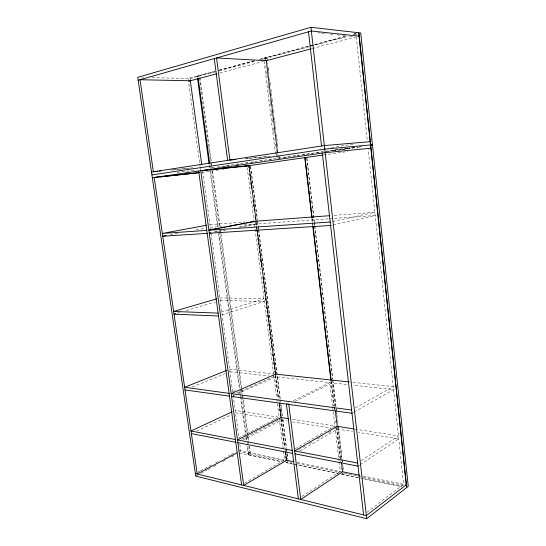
<?xml version="1.0" encoding="UTF-8"?>
<svg xmlns="http://www.w3.org/2000/svg" width="546" height="546" viewBox="0 0 546 546"><rect width="100%" height="100%" fill="white"/><g stroke="black" fill="none" stroke-linecap="round" stroke-linejoin="round"><path stroke-width="0.41" stroke-dasharray="2.73 2.05" d="M366.926 512.373L403.576 484.268L368.202 149.454M358.033 466.161L359.439 465.219M360.142 464.748L398.778 438.827L358.531 432.418M361.193 460.681L398.471 435.899L354.852 429.088M343.516 473.027L341.892 474.112L339.421 473.594M301.918 496.546L340.233 471.294L339.141 462.005M286.343 462.585L288.022 461.602M288.247 461.65L286.575 462.633L338.595 473.423M244.526 483.217L284.582 459.903L277.231 402.457M300.157 450.86L337.565 429.081L352.661 431.483M298.505 449.979L302.177 447.857M302.914 447.427L305.112 446.15M309.521 443.598L311.725 442.321M317.601 438.923L322.741 435.947M328.617 432.541L331.558 430.842M295.202 448.764L334.91 425.969L292.096 419.28M351.999 413.261L353.46 412.435M354.19 412.018L393.577 389.612L352.969 385.169M355.35 407.964L393.263 386.629L349.263 381.954M247.584 436.158L249.966 453.91L248.266 454.832L247.017 445.536M246.492 437.087L248.874 454.811L250.573 453.89L283.859 460.742M195.721 476.078L197.973 474.883M200.969 473.286L206.961 470.099M207.712 469.697L210.708 468.099M213.704 466.509L215.957 465.308M222.7 461.718L224.945 460.524M231.688 456.934L233.941 455.733M197.604 472.338L199.85 471.15M200.6 470.754L212.606 464.414M215.602 462.824L220.106 460.449M223.853 458.463L230.603 454.9M231.354 454.504L235.108 452.518M243.134 439.967L281.511 420.161L287.387 421.096M241.803 439.182L277.948 420.604M238.418 437.994L261.787 426.092M262.537 425.703L279.122 417.253L235.183 410.387M294.888 401.412L332.159 382.896L334.93 406.599M286.404 404.101L289.455 402.593M293.263 400.709L329.811 382.644L332.596 406.279M196.683 431.094L230.944 414.987M233.115 395.748L234.678 395.058M237.79 393.68L275.976 376.754L347.044 384.52M236.486 393.052L273.915 376.528M232.985 391.646L235.333 390.622M192.11 387.059L225.191 373.641M221.717 314.967L264.305 301.406L220.222 300.471M221.328 312.1L263.957 298.71L219.874 297.918M177.273 313.22L179.702 312.496M186.186 310.572L215.363 301.911M215.165 71.246L188.097 78.501L200.095 166.469M219.267 70.147L254.538 60.688M259.459 59.371L346.403 36.056M353.788 34.077L357.889 32.978M198.096 77.634L197.87 75.949L215.042 71.342M219.13 70.243L254.3 60.818M260.026 59.282L264.933 57.972L266.864 58.081L267.069 59.767M265.383 59.589L265.179 57.903L346.58 36.084M353.16 34.323L356.442 33.443M152.013 77.641L190.063 78.549L199.194 76.106L197.229 76.051L197.454 77.73M215.363 71.847L199.829 76.003L197.87 75.949M219.451 70.755L254.6 61.364M261.957 59.391L266.864 58.081M265.179 57.903L267.11 58.019L310.64 46.383M311.466 46.164L348.423 36.282M354.177 34.746L357.459 33.866M219.792 72.98L263.465 61.432M312.094 48.58L356.593 36.814M330.596 225.471L332.241 225.102M333.067 224.918L375.184 215.493L329.402 218.762M332.678 221.492L374.843 212.305L333.299 215.417M213.827 232.07L224.597 229.968M238.677 227.204L254.416 224.126L243.38 224.918M215.09 232.098L218.4 231.449M219.233 231.286L225.853 229.989M239.933 227.225L256.49 223.976L328.555 218.823M170.229 234.807L177.737 233.395M196.082 229.948L205.255 228.221M331.456 147.475L355.016 143.946M347.256 148.096L210.278 168.1L209.821 164.715M218.223 167.233L219.908 166.987M223.273 166.496L226.638 166.004M227.477 165.882L229.163 165.636M236.732 164.523L240.936 163.909M245.987 163.172L247.672 162.926M251.037 162.435L255.241 161.814M260.292 161.077L261.971 160.831M269.547 159.725L271.226 159.48M278.801 158.367L280.48 158.122M283.845 157.63L289.735 156.77M293.1 156.279L296.464 155.781M297.311 155.658L298.99 155.412M302.354 154.921L305.719 154.429M306.565 154.306L310.77 153.692M311.609 153.569L313.295 153.324M316.66 152.825L320.024 152.334M320.864 152.211L322.55 151.965M325.914 151.474L350.314 147.905M351.153 147.782L353.678 147.413M328.126 151.515L329.798 151.269M333.135 150.785L358.203 147.127M359.043 147.004L360.715 146.758M333.272 150.853L358.306 147.202M359.145 147.079L361.65 146.717M201.761 172.372L218.584 169.97M221.949 169.485L223.635 169.246M323.737 154.948L348.136 151.46M177.081 172.27L196.362 170.256M172.672 169.82L189.455 168.134M190.295 168.045L192.813 167.793M170.823 170.099L174.174 169.765M175.013 169.676L189.278 168.243M245.338 158.709L267.253 156.634M245.905 158.524L247.591 158.367M248.43 158.285L266.96 156.531M267.806 156.456L272.017 156.054M209.903 224.659L245.57 221.99M210.265 227.286L222.154 226.433M141.94 77.402L143.618 77.443M317.738 32.787L321.089 33.142M321.928 33.238L326.965 33.77M330.316 34.125L332.835 34.391M337.025 34.835L339.544 35.108M342.895 35.463L346.253 35.818M349.604 36.172L352.955 36.527M229.579 369.233L273.58 373.908M229.921 371.724L268.837 375.976M235.517 412.837L275.307 419.171M292.424 421.901L331.872 428.18M238.855 450.539L284.657 459.916M297.147 462.476L341.284 471.512M362.94 475.941L406.238 484.807M289.899 461.991L291.55 462.325M297.324 463.52L340.219 472.351M403.296 485.339L343.775 473.082L342.151 474.167L401.747 486.527M249.966 453.91L240.888 452.033L239.776 444.157M248.874 454.811L282.18 461.725M239.182 452.941L281.647 461.759M285.811 462.626L294.137 464.353M294.97 464.523L338.267 473.518M341.598 474.208L358.251 477.661M363.247 478.699L401.549 486.657M190.063 78.549L190.288 80.235M202.682 171.308L232.651 391.796M233.115 395.174L238.936 437.701M200.211 167.308L200.553 169.82M199.42 77.785L208.538 145.659M208.654 146.499L210.681 161.582M210.79 162.421L211.131 164.933M211.241 165.772L211.582 168.284L209.684 168.482L209.118 164.285M211.923 170.823L219.533 227.436M219.983 230.821L241.339 389.687M241.448 390.527L242.131 395.597M242.247 396.444L247.468 435.319M210.353 168.7L218.195 226.938M218.878 232.002L239.899 388.138M240.015 388.984L241.039 396.58M241.148 397.42L246.034 433.715M210.026 171.014L217.649 227.614M218.448 233.524L239.278 388.097M239.735 391.475L245.768 436.247M245.877 437.093L246.451 441.311M200.054 77.689L212.169 167.902M212.592 171.035L220.188 227.607M220.98 233.517L241.728 388.035M241.844 388.875L242.526 393.946M242.636 394.785L248.874 441.223M249.556 446.294L250.573 453.89M256.265 222.195L256.695 225.573M256.804 226.413L257.125 228.945M275.757 375.034L279.204 402.054M281.347 418.871L285.019 447.652M285.128 448.498L285.449 451.03M255.917 222.372L256.347 225.757M256.456 226.604L256.777 229.143M275.457 375.498L278.48 399.187M280.958 418.645L284.63 447.406M255.685 222.393L256.115 225.771M256.224 226.617L256.545 229.156M275.225 375.471L278.248 399.153M280.842 419.451L284.405 447.365M247.188 167.602L273.56 373.73M273.662 374.576L276.692 398.232M276.802 399.071L277.122 401.61M250.669 166.346L257.453 219.656M257.555 220.502L258.203 225.58M258.313 226.426L258.633 228.958M258.743 229.805L280.282 399.037M281.033 404.955L282.432 415.956M282.862 419.342L286.527 448.109M286.636 448.955L287.926 459.111M250.437 166.38L257.111 218.83M257.541 222.208L257.971 225.594M258.081 226.44L258.408 228.979M258.511 229.825L280.05 399.003M280.159 399.849L280.48 402.388M280.589 403.235L282.207 415.922M282.637 419.308L286.295 448.068M286.404 448.914L287.701 459.063M264.1 61.268L275.682 155.835M267.11 58.019L267.827 63.902M268.236 67.267L268.646 70.625M268.748 71.465L269.158 74.829M269.567 78.194L269.983 81.559M270.086 82.398L270.495 85.763M270.905 89.121L271.314 92.486M271.417 93.325L272.031 98.369M272.133 99.208L272.645 103.412M272.747 104.252L273.362 109.302M273.464 110.142L273.976 114.346M274.385 117.704L274.693 120.229M274.795 121.069L275.409 126.112M275.512 126.952L276.023 131.156M276.44 134.521L276.747 137.046M276.849 137.885L277.464 142.929M277.566 143.769L278.078 147.973M278.999 155.535L279.306 158.06L277.197 158.279L276.89 155.753M268.195 69.008L268.4 70.687M278.753 155.576L279.061 158.094M276.931 154.027L277.443 158.244M264.933 57.972L265.445 62.183M265.861 65.554L266.168 68.086M266.584 71.458L266.892 73.983M266.994 74.829L267.506 79.04M267.922 82.412L268.229 84.944M268.332 85.79L268.953 90.848M269.055 91.687L269.574 95.905M269.983 99.276L270.29 101.802M270.393 102.648L270.912 106.859M271.321 110.231L271.635 112.763M271.737 113.602L272.352 118.659M272.454 119.506L272.973 123.717M273.485 127.935L273.696 129.62M273.799 130.46L274.413 135.524M274.829 138.896L275.034 140.581M275.443 143.953L275.757 146.478M276.167 149.85L276.372 151.535M276.474 152.382L276.788 154.907M332.691 407.125L338.643 457.787M338.745 458.633L339.046 461.165M306.961 158.135L314.387 221.635M314.482 222.481L314.783 225.02M314.878 225.867L332.794 379.108M332.889 379.955L336.848 413.82M336.95 414.667L337.544 419.744M337.64 420.591L338.138 424.822M338.233 425.668L342.096 458.688M342.192 459.534L342.984 466.311M343.086 467.158L343.482 470.543M306.695 158.169L314.121 221.649M314.223 222.495L314.516 225.034M314.619 225.88L332.534 379.081M332.63 379.927L336.193 410.394M336.295 411.24L336.589 413.779M338.172 427.327L341.837 458.64M341.933 459.486L342.233 462.025M337.312 426.911L340.977 458.231M312.175 218.434L312.571 221.826M312.674 222.672L312.967 225.211M331.231 381.019L334.213 406.422M334.309 407.268L334.609 409.807M336.691 427.593L340.663 461.466M311.909 218.455L312.708 225.232M330.972 380.992L333.954 406.388M334.05 407.234L334.35 409.773M334.944 414.851L335.142 416.543M335.64 420.782L335.838 422.474M336.432 427.552L340.404 461.411M341.1 467.335L341.298 469.034M356.313 36.889L367.246 140.39"/><path stroke-width="0.82" d="M366.7 518.7L406.545 487.694L358.708 32.753L310.933 27.3L137.742 77.3L195.721 476.078L366.7 518.7L310.933 27.3M406.238 484.807L366.352 515.608L195.352 473.532M236.95 452.9L197.208 473.989L154.204 177.477L199.42 172.591M232.132 411.814L190.97 430.999L235.401 439.53M226.426 370.502L184.637 387.298L229.088 393.352M175.648 313.697L174.031 314.175L218.502 315.991M216.632 298.867L173.635 311.459L218.107 313.111M138.172 80.255L311.35 30.999L359.063 36.159M189.087 81.101L216.496 73.853M265.943 60.783L311.268 48.799M210.947 232.91L209.295 233.238L330.596 225.471M209.282 229.927L219.233 228.023M220.891 227.702L225.034 226.911M226.692 226.59L239.134 224.208M240.793 223.894L244.942 223.096M246.601 222.782L254.061 221.355M163.554 236.063L166.059 235.592M206.565 225.273L162.319 233.422L206.791 230.405M151.522 172.045L324.351 145.57L370.161 141.673M151.931 174.897L324.761 149.119L370.502 144.949M370.741 144.656L372.42 144.41L360.742 32.985L358.913 32.78L370.659 144.567L372.42 144.41M370.83 145.379L372.495 145.134L408.258 486.356L406.715 487.558L370.741 145.297L372.495 145.134M152.348 177.75L325.157 152.668L370.85 148.219M240.458 166.844L242.984 166.482M244.663 166.243L322.898 155.071M155.699 177.382L157.371 177.204M159.882 176.931L199.242 172.672M204.6 170.4L207.146 170.127M208.838 169.949L246.969 165.916M157.569 171.335L153.371 171.758L140.022 79.73L190.322 80.774L201.692 164.332M159.248 171.164L160.927 171M235.797 159.48L229.9 160.039L216.544 57.965L266.332 60.674L277.6 152.962M329.907 215.67L256.135 221.198L208.886 230.262L330.2 222.031M162.722 236.22L207.2 233.374M348.416 381.859L275.641 374.126L231.176 393.639L351.638 410.053M185.019 389.94L229.47 396.143M231.559 396.437L351.999 413.261M288.738 418.755L281.183 417.574L237.49 439.933L292.26 450.457M354.02 428.958L337.244 426.337L294.649 450.914L357.678 463.022M191.353 433.599L235.776 442.28M237.865 442.683L292.629 453.385M295.017 453.849L358.033 466.161M285.49 460.087L293.816 461.793M342.117 471.683L359.602 475.259M198.669 171.028L241.612 484.916M198.212 78.481L209.705 163.875M197.57 78.576L209.002 163.438M214.278 58.613L227.641 160.381M256.156 221.348L249.044 165.615L200.764 170.721L243.7 485.428L286.636 460.319L285.558 451.876M257.234 229.791L275.648 374.187M279.313 402.9L281.251 418.1M248.683 165.691L248.894 167.383M249.222 169.922L249.433 171.615M249.761 174.154L249.979 175.846M250.3 178.385L250.518 180.078M250.839 182.61L251.167 185.149M251.378 186.841L251.597 188.534M253.105 200.375L253.324 202.068M253.644 204.607L253.863 206.299M254.183 208.838L254.402 210.531M255.269 217.301L255.48 218.987M256.886 229.989L257.105 231.681M257.425 234.22L257.644 235.906M257.965 238.445L258.183 240.138M258.504 242.677L258.722 244.369M259.043 246.908L259.261 248.601M259.582 251.14L259.8 252.832M260.121 255.364L260.34 257.057M260.667 259.596L260.988 262.135M261.309 264.673L261.527 266.366M262.933 277.361L263.145 279.054M263.472 281.593L263.684 283.285M264.011 285.824L264.23 287.517M264.551 290.056L264.769 291.741M265.09 294.28L265.308 295.973M265.629 298.512L265.847 300.204M266.168 302.743L266.387 304.436M266.707 306.975L266.926 308.667M267.247 311.2L267.465 312.892M267.793 315.431L268.004 317.124M268.332 319.663L268.543 321.355M268.871 323.894L269.082 325.587M269.41 328.119L269.622 329.811M269.949 332.35L270.168 334.043M270.598 337.428L270.809 339.121M271.137 341.66L271.355 343.352M271.676 345.891L271.894 347.577M272.754 354.347L272.973 356.04M273.293 358.579L273.512 360.271M273.833 362.81L274.051 364.503M274.372 367.035L274.59 368.727M274.918 371.266L275.129 372.959M279.231 405.105L279.45 406.797M279.77 409.336L279.989 411.029M280.419 414.414L280.637 416.107M285.278 452.484L285.497 454.176M285.817 456.715L286.036 458.401M286.404 404.101L298.369 498.88M288.807 404.436L300.757 499.467L342.56 471.771L341.475 462.462M335.428 410.831L337.312 426.911M305.03 157.466L312.073 217.588M313.07 226.058L331.135 380.173M304.764 157.507L311.814 217.608M312.803 226.078L330.876 380.146M308.51 31.811L321.533 146.007M322.338 153.078L363.595 514.933"/></g></svg>
